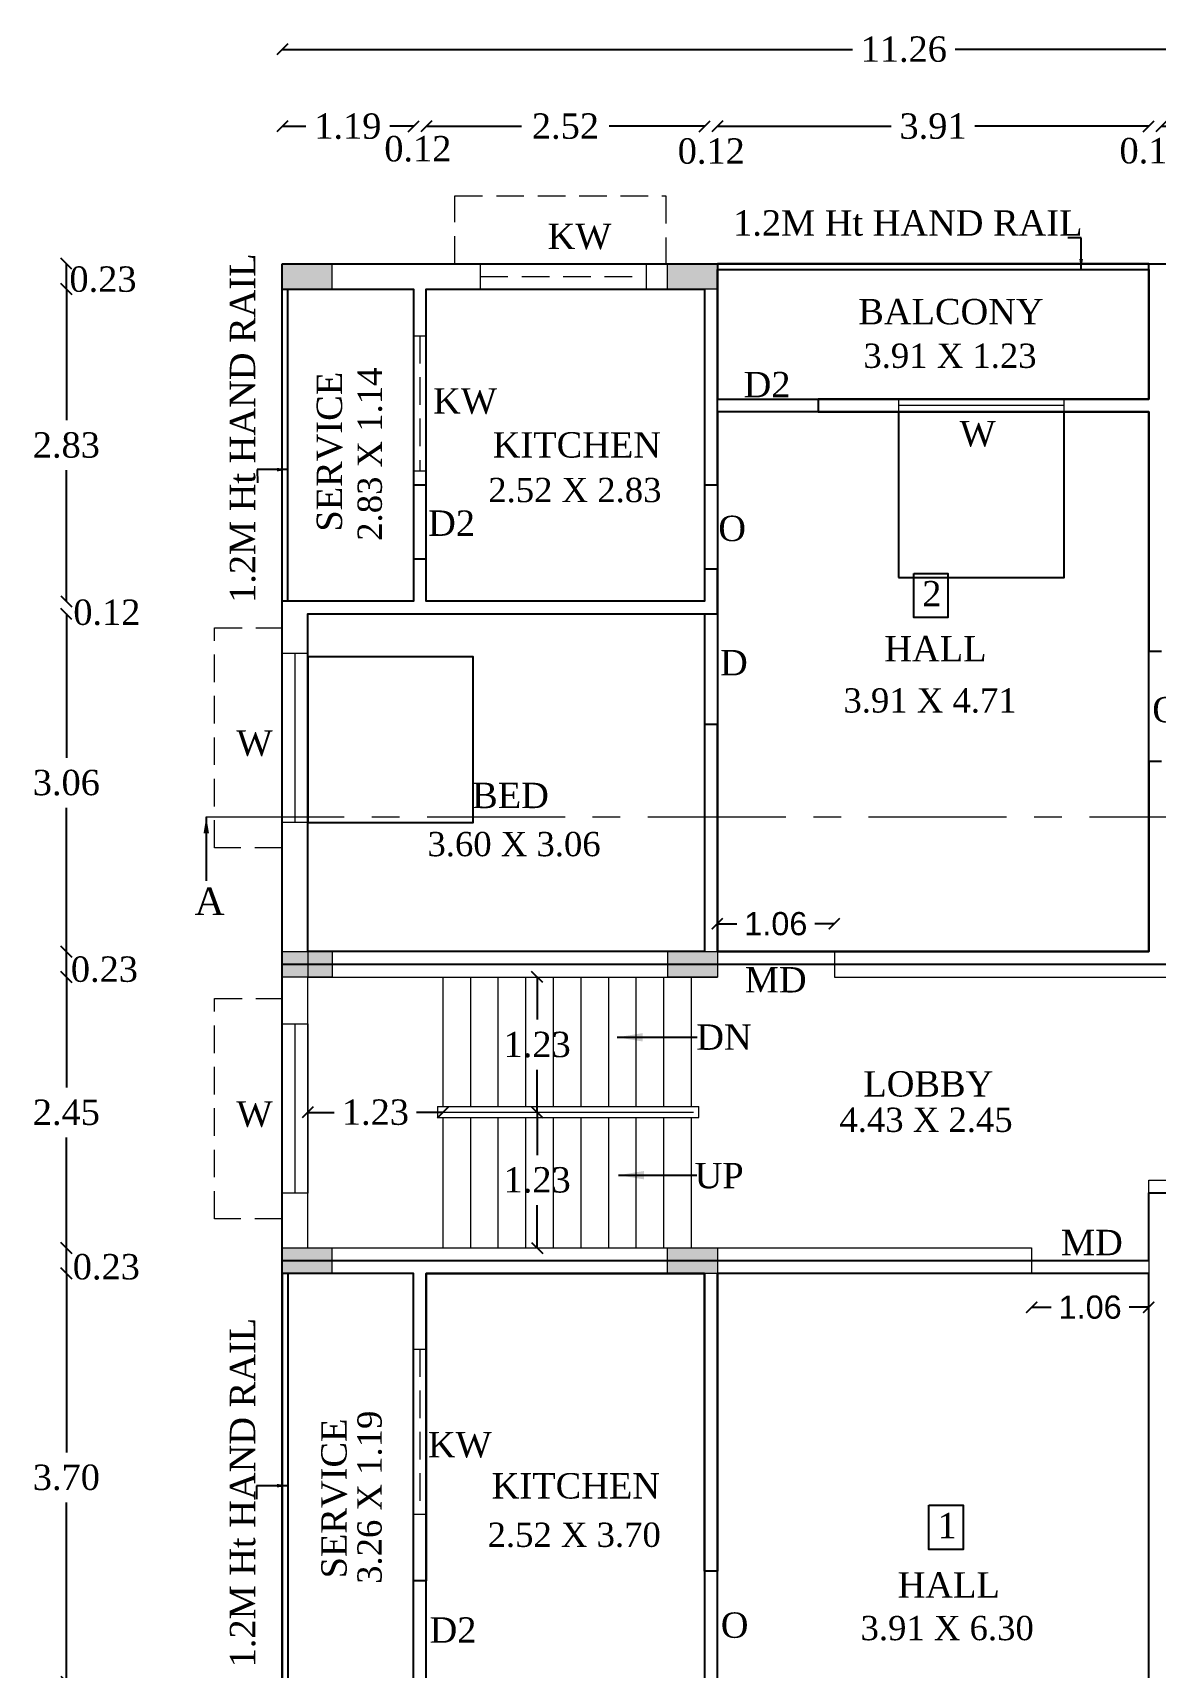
# Model space of a CAD drawing. Header units: metres. Extents: x -132 to 144, y -80 to -15.
# Drawn here: x -63.03 to -52.86, y -71.71 to -56.91 of the extents above; entities that cross this region are included whole.
import ezdxf
from ezdxf.enums import TextEntityAlignment as Align

# ---------------------------------------------------------------- set-up
doc = ezdxf.new("R2010")
doc.units = ezdxf.units.M
doc.header["$MEASUREMENT"] = 0
doc.header["$PDMODE"] = 3
doc.linetypes.add('CENTER', pattern=[2, 1.25, -0.25, 0.25, -0.25])
doc.linetypes.add('HIDDEN', pattern=[0.375, 0.25, -0.125])
doc.layers.get('0').update_dxf_attribs({"lineweight": 5})
doc.layers.get('DEFPOINTS').update_dxf_attribs({"lineweight": 5})
for name, color, linetype, lineweight in [('BLK_1_FLR_1_ACROOM_4_LIGHT_VENTILATION_2', 232, 'Continuous', 0), ('BLK_1_FLR_1_KITCHEN', 163, 'Continuous', 0), ('BLK_1_FLR_1_REGULAR_ROOM_3', 117, 'Continuous', 60)]:
    doc.layers.add(name, color=color, linetype=linetype, lineweight=lineweight)
for name, color, linetype in [('BLK_1_FLR_1_BLT_UP_AREA', 1, 'Continuous'), ('BLK_1_FLR_1_CARPET_AREA', 10, 'Continuous'), ('BLK_1_FLR_1_EXIT_WIDTH_DOOR', 2, 'Continuous'), ('BLK_1_FLR_1_UNITFA_1', 234, 'Continuous'), ('BLK_1_PROJECTED_BALCONY', 5, 'Continuous')]:
    doc.layers.add(name, color=color, linetype=linetype)
doc.styles.add('Isa-', font='times.ttf')
doc.styles.get("Standard").update_dxf_attribs({"font": 'arial.ttf'})
doc.styles.add('STYLE2', font='times.ttf')
doc.dimstyles.new('Copy of ISO-25', dxfattribs={"dimscale": 0, "dimtxt": 0.23, "dimasz": 0.1, "dimexe": 1.25, "dimexo": 0.625, "dimgap": 0.11, "dimtad": 0, "dimtih": 1, "dimtoh": 1, "dimzin": 1, "dimdsep": 46, "dimtxsty": 'STYLE2', "dimblk": 'OBLIQUE', "dimcen": 0, "dimse1": 1, "dimse2": 1, "dimclrd": 1, "dimclrt": 3, "dimadec": 0, "dimazin": 2, "dimtfac": 1, "dimtix": 1, "dimtofl": 0, "dimtmove": 0, "dimatfit": 3, "dimfxl": 0, "dimtolj": 1, "dimarcsym": 0})
doc.dimstyles.new('ISO-25', dxfattribs={"dimscale": 0, "dimtxt": 0.23, "dimasz": 0.15, "dimexe": 1.25, "dimexo": 0.625, "dimgap": 0.11, "dimtad": 0, "dimtih": 1, "dimtoh": 1, "dimzin": 1, "dimdsep": 46, "dimtxsty": 'STYLE2', "dimblk": 'OBLIQUE', "dimcen": 0, "dimse1": 1, "dimse2": 1, "dimclrd": 1, "dimclrt": 3, "dimadec": 0, "dimazin": 2, "dimtfac": 1, "dimtix": 1, "dimtofl": 0, "dimtmove": 0, "dimatfit": 3, "dimfxl": 0, "dimtolj": 1, "dimarcsym": 0})
doc.dimstyles.new('STANDARD$0', dxfattribs={"dimtxt": 0.5, "dimasz": 0.1, "dimexe": 2, "dimexo": 2, "dimgap": 0, "dimtad": 0, "dimzin": 0, "dimdsep": 46, "dimtxsty": 'Standard', "dimblk": 'OBLIQUE', "dimcen": -0.0625, "dimse1": 1, "dimse2": 1, "dimclrd": 3, "dimclre": 9, "dimadec": 0, "dimazin": 0, "dimtfac": 1, "dimtix": 1, "dimtofl": 0, "dimtmove": 2, "dimatfit": 3, "dimldrblk": 'OBLIQUE', "dimfxl": 0, "dimtolj": 1, "dimtzin": 0, "dimarcsym": 0})

# ---------------------------------------------------------------- blocks, each defined once
blk = doc.blocks.new('_Oblique')
at = {"color": 0, "linetype": 'ByBlock', "lineweight": -2}
blk.add_line((-0.5, -0.5), (0.5, 0.5), dxfattribs=at)
blk = doc.blocks.new('*D25')
at = {"color": 1, "lineweight": -2}
for p, q in [((-58.458, -65.457), (-58.458, -65.842)), ((-58.458, -66.682), (-58.458, -66.297))]:
    blk.add_line(p, q, dxfattribs=at)
at = {"layer": 'DEFPOINTS', "color": 0}
for p in [(-58.665, -65.457), (-58.665, -66.682), (-58.458, -66.682)]:
    blk.add_point(p, dxfattribs=at)
at = {"color": 1, "lineweight": -2, "xscale": 0.1, "yscale": 0.1, "zscale": 0.1}
for p, rotation in [((-58.458, -65.457), 90), ((-58.458, -66.682), 270)]:
    blk.add_blockref('_Oblique', p, dxfattribs=dict(at, rotation=rotation))
at = {"color": 3, "lineweight": -3, "insert": (-58.458, -66.07), "char_height": 0.23, "attachment_point": 5, "style": 'STYLE2'}
blk.add_mtext('\\A1;1.23', dxfattribs=at)
blk = doc.blocks.new('*D123')
at = {"color": 1, "lineweight": -2}
for p, q in [((-58.458, -66.682), (-58.458, -67.069)), ((-58.458, -67.911), (-58.458, -67.524))]:
    blk.add_line(p, q, dxfattribs=at)
at = {"layer": 'DEFPOINTS', "color": 0}
for p in [(-58.458, -66.682), (-58.458, -67.911), (-58.415, -67.911)]:
    blk.add_point(p, dxfattribs=at)
at = {"color": 1, "lineweight": -2, "xscale": 0.1, "yscale": 0.1, "zscale": 0.1}
for p, rotation in [((-58.458, -66.682), 90), ((-58.458, -67.911), 270)]:
    blk.add_blockref('_Oblique', p, dxfattribs=dict(at, rotation=rotation))
at = {"color": 3, "lineweight": -3, "insert": (-58.458, -67.296), "char_height": 0.23, "attachment_point": 5, "style": 'STYLE2'}
blk.add_mtext('\\A1;1.23', dxfattribs=at)
blk = doc.blocks.new('*D124')
at = {"color": 1, "lineweight": -2}
for p, q in [((-60.537, -66.683), (-60.297, -66.683)), ((-59.31, -66.683), (-59.55, -66.683))]:
    blk.add_line(p, q, dxfattribs=at)
at = {"layer": 'DEFPOINTS', "color": 0}
for p in [(-60.537, -66.683), (-60.537, -66.684), (-59.31, -67.911)]:
    blk.add_point(p, dxfattribs=at)
at = {"color": 1, "lineweight": -2, "xscale": 0.1, "yscale": 0.1, "zscale": 0.1, "rotation": 180}
blk.add_blockref('_Oblique', (-60.537, -66.683), dxfattribs=at)
at = {"color": 1, "lineweight": -2, "xscale": 0.1, "yscale": 0.1, "zscale": 0.1}
blk.add_blockref('_Oblique', (-59.31, -66.683), dxfattribs=at)
at = {"color": 3, "lineweight": -3, "insert": (-59.923, -66.683), "char_height": 0.23, "attachment_point": 5, "style": 'STYLE2'}
blk.add_mtext('\\A1;1.23', dxfattribs=at)
blk = doc.blocks.new('*D26')
at = {"color": 1, "lineweight": -2}
for p, q in [((-59.463, -57.753), (-58.599, -57.753)), ((-56.941, -57.753), (-57.806, -57.753))]:
    blk.add_line(p, q, dxfattribs=at)
at = {"layer": 'DEFPOINTS', "color": 0}
for p in [(-56.941, -57.753), (-59.463, -59.227), (-56.941, -59.227)]:
    blk.add_point(p, dxfattribs=at)
at = {"color": 1, "lineweight": -2, "xscale": 0.1, "yscale": 0.1, "zscale": 0.1, "rotation": 180}
blk.add_blockref('_Oblique', (-59.463, -57.753), dxfattribs=at)
at = {"color": 1, "lineweight": -2, "xscale": 0.1, "yscale": 0.1, "zscale": 0.1}
blk.add_blockref('_Oblique', (-56.941, -57.753), dxfattribs=at)
at = {"color": 3, "insert": (-58.202, -57.753), "char_height": 0.23, "attachment_point": 5, "style": 'STYLE2'}
blk.add_mtext('\\A1;2.52', dxfattribs=at)
blk = doc.blocks.new('*D27')
at = {"color": 1, "lineweight": -2}
for p, q in [((-56.941, -57.753), (-57.041, -57.753)), ((-56.826, -57.753), (-56.726, -57.753))]:
    blk.add_line(p, q, dxfattribs=at)
at = {"layer": 'DEFPOINTS', "color": 0}
for p in [(-56.826, -57.753), (-56.941, -59.227), (-56.826, -59.227)]:
    blk.add_point(p, dxfattribs=at)
at = {"color": 1, "lineweight": -2, "xscale": 0.1, "yscale": 0.1, "zscale": 0.1}
blk.add_blockref('_Oblique', (-56.941, -57.753), dxfattribs=at)
at = {"color": 1, "lineweight": -2, "xscale": 0.1, "yscale": 0.1, "zscale": 0.1, "rotation": 180}
blk.add_blockref('_Oblique', (-56.826, -57.753), dxfattribs=at)
at = {"color": 3, "insert": (-56.881, -57.979), "char_height": 0.23, "attachment_point": 5, "style": 'STYLE2'}
blk.add_mtext('\\A1;0.12', dxfattribs=at)
blk = doc.blocks.new('*D28')
at = {"color": 1, "lineweight": -2}
for p, q in [((-56.826, -57.753), (-55.252, -57.753)), ((-52.919, -57.753), (-54.493, -57.753))]:
    blk.add_line(p, q, dxfattribs=at)
at = {"layer": 'DEFPOINTS', "color": 0}
for p in [(-52.919, -57.753), (-56.826, -59.297), (-52.919, -59.227)]:
    blk.add_point(p, dxfattribs=at)
at = {"color": 1, "lineweight": -2, "xscale": 0.1, "yscale": 0.1, "zscale": 0.1, "rotation": 180}
blk.add_blockref('_Oblique', (-56.826, -57.753), dxfattribs=at)
at = {"color": 1, "lineweight": -2, "xscale": 0.1, "yscale": 0.1, "zscale": 0.1}
blk.add_blockref('_Oblique', (-52.919, -57.753), dxfattribs=at)
at = {"color": 3, "insert": (-54.872, -57.753), "char_height": 0.23, "attachment_point": 5, "style": 'STYLE2'}
blk.add_mtext('\\A1;3.91', dxfattribs=at)
blk = doc.blocks.new('*D29')
at = {"color": 1, "lineweight": -2}
for p, q in [((-52.919, -57.753), (-53.019, -57.753)), ((-52.804, -57.753), (-52.704, -57.753))]:
    blk.add_line(p, q, dxfattribs=at)
at = {"layer": 'DEFPOINTS', "color": 0}
for p in [(-52.804, -57.753), (-52.919, -59.227), (-52.804, -59.227)]:
    blk.add_point(p, dxfattribs=at)
at = {"color": 1, "lineweight": -2, "xscale": 0.1, "yscale": 0.1, "zscale": 0.1}
blk.add_blockref('_Oblique', (-52.919, -57.753), dxfattribs=at)
at = {"color": 1, "lineweight": -2, "xscale": 0.1, "yscale": 0.1, "zscale": 0.1, "rotation": 180}
blk.add_blockref('_Oblique', (-52.804, -57.753), dxfattribs=at)
at = {"color": 3, "insert": (-52.879, -57.976), "char_height": 0.23, "attachment_point": 5, "style": 'STYLE2'}
blk.add_mtext('\\A1;0.12', dxfattribs=at)
blk = doc.blocks.new('*D59')
at = {"color": 1, "lineweight": -2}
for p, q in [((-62.723, -68.141), (-62.723, -69.762)), ((-62.723, -71.838), (-62.723, -70.217))]:
    blk.add_line(p, q, dxfattribs=at)
at = {"layer": 'DEFPOINTS', "color": 0}
for p in [(-62.723, -68.141), (-59.956, -68.141), (-60.073, -71.838)]:
    blk.add_point(p, dxfattribs=at)
at = {"color": 1, "lineweight": -2, "xscale": 0.1, "yscale": 0.1, "zscale": 0.1}
for p, rotation in [((-62.723, -68.141), 90), ((-62.723, -71.838), 270)]:
    blk.add_blockref('_Oblique', p, dxfattribs=dict(at, rotation=rotation))
at = {"color": 3, "insert": (-62.723, -69.99), "char_height": 0.23, "attachment_point": 5, "style": 'STYLE2'}
blk.add_mtext('\\A1;3.70', dxfattribs=at)
blk = doc.blocks.new('*D60')
at = {"color": 1, "lineweight": -2}
blk.add_line((-62.723, -68.141), (-62.723, -67.911), dxfattribs=at)
at = {"layer": 'DEFPOINTS', "color": 0}
for p in [(-62.723, -67.911), (-60.071, -67.911), (-60.071, -68.141)]:
    blk.add_point(p, dxfattribs=at)
at = {"color": 1, "lineweight": -2, "xscale": 0.1, "yscale": 0.1, "zscale": 0.1}
for p, rotation in [((-62.723, -67.911), 90), ((-62.723, -68.141), 270)]:
    blk.add_blockref('_Oblique', p, dxfattribs=dict(at, rotation=rotation))
at = {"color": 3, "insert": (-62.361, -68.083), "char_height": 0.23, "attachment_point": 5, "style": 'STYLE2'}
blk.add_mtext('\\A1;0.23', dxfattribs=at)
blk = doc.blocks.new('*D61')
at = {"color": 1, "lineweight": -2}
for p, q in [((-62.723, -65.457), (-62.723, -66.457)), ((-62.723, -67.911), (-62.723, -66.911))]:
    blk.add_line(p, q, dxfattribs=at)
at = {"layer": 'DEFPOINTS', "color": 0}
for p in [(-62.723, -65.457), (-60.202, -65.457), (-59.987, -67.911)]:
    blk.add_point(p, dxfattribs=at)
at = {"color": 1, "lineweight": -2, "xscale": 0.1, "yscale": 0.1, "zscale": 0.1}
for p, rotation in [((-62.723, -65.457), 90), ((-62.723, -67.911), 270)]:
    blk.add_blockref('_Oblique', p, dxfattribs=dict(at, rotation=rotation))
at = {"color": 3, "insert": (-62.723, -66.684), "char_height": 0.23, "attachment_point": 5, "style": 'STYLE2'}
blk.add_mtext('\\A1;2.45', dxfattribs=at)
blk = doc.blocks.new('*D62')
at = {"color": 1, "lineweight": -2}
blk.add_line((-62.723, -65.457), (-62.723, -65.227), dxfattribs=at)
at = {"layer": 'DEFPOINTS', "color": 0}
for p in [(-62.723, -65.227), (-60.081, -65.227), (-60.081, -65.457)]:
    blk.add_point(p, dxfattribs=at)
at = {"color": 1, "lineweight": -2, "xscale": 0.1, "yscale": 0.1, "zscale": 0.1}
for p, rotation in [((-62.723, -65.227), 90), ((-62.723, -65.457), 270)]:
    blk.add_blockref('_Oblique', p, dxfattribs=dict(at, rotation=rotation))
at = {"color": 3, "insert": (-62.378, -65.388), "char_height": 0.23, "attachment_point": 5, "style": 'STYLE2'}
blk.add_mtext('\\A1;0.23', dxfattribs=at)
blk = doc.blocks.new('*D63')
at = {"color": 1, "lineweight": -2}
for p, q in [((-62.723, -62.169), (-62.723, -63.471)), ((-62.723, -65.227), (-62.723, -63.925))]:
    blk.add_line(p, q, dxfattribs=at)
at = {"layer": 'DEFPOINTS', "color": 0}
for p in [(-62.723, -62.169), (-60.081, -62.169), (-60.23, -65.227)]:
    blk.add_point(p, dxfattribs=at)
at = {"color": 1, "lineweight": -2, "xscale": 0.1, "yscale": 0.1, "zscale": 0.1}
for p, rotation in [((-62.723, -62.169), 90), ((-62.723, -65.227), 270)]:
    blk.add_blockref('_Oblique', p, dxfattribs=dict(at, rotation=rotation))
at = {"color": 3, "insert": (-62.723, -63.698), "char_height": 0.23, "attachment_point": 5, "style": 'STYLE2'}
blk.add_mtext('\\A1;3.06', dxfattribs=at)
blk = doc.blocks.new('*D64')
at = {"color": 1, "lineweight": -2}
for p, q in [((-62.723, -59.227), (-62.723, -60.413)), ((-62.723, -62.054), (-62.723, -60.868))]:
    blk.add_line(p, q, dxfattribs=at)
at = {"layer": 'DEFPOINTS', "color": 0}
for p in [(-62.723, -59.227), (-60.267, -59.227), (-60.267, -62.054)]:
    blk.add_point(p, dxfattribs=at)
at = {"color": 1, "lineweight": -2, "xscale": 0.1, "yscale": 0.1, "zscale": 0.1}
for p, rotation in [((-62.723, -59.227), 90), ((-62.723, -62.054), 270)]:
    blk.add_blockref('_Oblique', p, dxfattribs=dict(at, rotation=rotation))
at = {"color": 3, "insert": (-62.723, -60.641), "char_height": 0.23, "attachment_point": 5, "style": 'STYLE2'}
blk.add_mtext('\\A1;2.83', dxfattribs=at)
blk = doc.blocks.new('*D65')
at = {"color": 1, "lineweight": -2}
for p, q in [((-62.723, -62.054), (-62.723, -61.954)), ((-62.723, -62.169), (-62.723, -62.269))]:
    blk.add_line(p, q, dxfattribs=at)
at = {"layer": 'DEFPOINTS', "color": 0}
for p in [(-62.723, -62.054), (-60.384, -62.054), (-60.384, -62.169)]:
    blk.add_point(p, dxfattribs=at)
at = {"color": 1, "lineweight": -2, "xscale": 0.1, "yscale": 0.1, "zscale": 0.1}
for p, rotation in [((-62.723, -62.054), 270), ((-62.723, -62.169), 90)]:
    blk.add_blockref('_Oblique', p, dxfattribs=dict(at, rotation=rotation))
at = {"color": 3, "insert": (-62.356, -62.156), "char_height": 0.23, "attachment_point": 5, "style": 'STYLE2'}
blk.add_mtext('\\A1;0.12', dxfattribs=at)
blk = doc.blocks.new('*D66')
at = {"color": 1, "lineweight": -2}
blk.add_line((-62.723, -59.227), (-62.723, -58.997), dxfattribs=at)
at = {"layer": 'DEFPOINTS', "color": 0}
for p in [(-62.723, -58.997), (-60.173, -58.997), (-60.173, -59.227)]:
    blk.add_point(p, dxfattribs=at)
at = {"color": 1, "lineweight": -2, "xscale": 0.1, "yscale": 0.1, "zscale": 0.1}
for p, rotation in [((-62.723, -58.997), 90), ((-62.723, -59.227), 270)]:
    blk.add_blockref('_Oblique', p, dxfattribs=dict(at, rotation=rotation))
at = {"color": 3, "insert": (-62.391, -59.139), "char_height": 0.23, "attachment_point": 5, "style": 'STYLE2'}
blk.add_mtext('\\A1;0.23', dxfattribs=at)
blk = doc.blocks.new('*D67')
at = {"color": 1, "lineweight": -2}
for p, q in [((-60.767, -57.056), (-55.602, -57.056)), ((-49.507, -57.056), (-54.671, -57.056))]:
    blk.add_line(p, q, dxfattribs=at)
at = {"layer": 'DEFPOINTS', "color": 0}
for p in [(-49.507, -57.056), (-60.767, -58.997), (-49.507, -58.997)]:
    blk.add_point(p, dxfattribs=at)
at = {"color": 1, "lineweight": -2, "xscale": 0.1, "yscale": 0.1, "zscale": 0.1, "rotation": 180}
blk.add_blockref('_Oblique', (-60.767, -57.056), dxfattribs=at)
at = {"color": 1, "lineweight": -2, "xscale": 0.1, "yscale": 0.1, "zscale": 0.1}
blk.add_blockref('_Oblique', (-49.507, -57.056), dxfattribs=at)
at = {"color": 3, "insert": (-55.137, -57.056), "char_height": 0.23, "attachment_point": 5, "style": 'STYLE2'}
blk.add_mtext('\\A1;11.26', dxfattribs=at)
blk = doc.blocks.new('*D125')
at = {"color": 1, "linetype": 'Continuous', "lineweight": -2}
for p, q in [((-59.578, -57.753), (-59.678, -57.753)), ((-59.463, -57.753), (-59.363, -57.753))]:
    blk.add_line(p, q, dxfattribs=at)
at = {"layer": 'DEFPOINTS', "color": 0}
for p in [(-59.463, -57.753), (-59.578, -59.227), (-59.463, -59.227)]:
    blk.add_point(p, dxfattribs=at)
at = {"color": 1, "lineweight": -2, "xscale": 0.1, "yscale": 0.1, "zscale": 0.1}
blk.add_blockref('_Oblique', (-59.578, -57.753), dxfattribs=at)
at = {"color": 1, "lineweight": -2, "xscale": 0.1, "yscale": 0.1, "zscale": 0.1, "rotation": 180}
blk.add_blockref('_Oblique', (-59.463, -57.753), dxfattribs=at)
at = {"color": 3, "insert": (-59.539, -57.958), "char_height": 0.23, "attachment_point": 5, "style": 'STYLE2'}
blk.add_mtext('\\A1;0.12', dxfattribs=at)
blk = doc.blocks.new('*D126')
at = {"color": 1, "linetype": 'Continuous', "lineweight": -2}
for p, q in [((-60.767, -57.753), (-60.553, -57.753)), ((-59.578, -57.753), (-59.793, -57.753))]:
    blk.add_line(p, q, dxfattribs=at)
at = {"layer": 'DEFPOINTS', "color": 0}
for p in [(-60.767, -57.753), (-60.767, -59.227), (-59.578, -59.227)]:
    blk.add_point(p, dxfattribs=at)
at = {"color": 1, "lineweight": -2, "xscale": 0.1, "yscale": 0.1, "zscale": 0.1, "rotation": 180}
blk.add_blockref('_Oblique', (-60.767, -57.753), dxfattribs=at)
at = {"color": 1, "lineweight": -2, "xscale": 0.1, "yscale": 0.1, "zscale": 0.1}
blk.add_blockref('_Oblique', (-59.578, -57.753), dxfattribs=at)
at = {"color": 3, "insert": (-60.173, -57.753), "char_height": 0.23, "attachment_point": 5, "style": 'STYLE2'}
blk.add_mtext('\\A1;1.19', dxfattribs=at)
blk = doc.blocks.new('_ARCHTICK')
at = {"color": 0, "linetype": 'ByBlock', "const_width": 0.15}
blk.add_lwpolyline([(-0.5, -0.5), (0.5, 0.5)], dxfattribs=at)
blk = doc.blocks.new('*D170')
at = {"layer": 'BLK_1_FLR_1_EXIT_WIDTH_DOOR', "lineweight": -2}
for p, q in [((-56.826, -64.975), (-56.649, -64.975)), ((-55.766, -64.975), (-55.943, -64.975))]:
    blk.add_line(p, q, dxfattribs=at)
at = {"layer": 'DEFPOINTS', "color": 0}
for p in [(-55.766, -64.975), (-56.826, -65.227), (-55.766, -65.227)]:
    blk.add_point(p, dxfattribs=at)
at = {"layer": 'BLK_1_FLR_1_EXIT_WIDTH_DOOR', "lineweight": -2, "xscale": 0.1, "yscale": 0.1, "zscale": 0.1, "rotation": 180}
blk.add_blockref('_ARCHTICK', (-56.826, -64.975), dxfattribs=at)
at = {"layer": 'BLK_1_FLR_1_EXIT_WIDTH_DOOR', "lineweight": -2, "xscale": 0.1, "yscale": 0.1, "zscale": 0.1}
blk.add_blockref('_ARCHTICK', (-55.766, -64.975), dxfattribs=at)
at = {"layer": 'BLK_1_FLR_1_EXIT_WIDTH_DOOR', "color": 0, "lineweight": -3, "insert": (-56.296, -64.975), "char_height": 0.21, "attachment_point": 5}
blk.add_mtext('\\A1;1.06', dxfattribs=at)
blk = doc.blocks.new('*D171')
at = {"layer": 'BLK_1_FLR_1_EXIT_WIDTH_DOOR', "lineweight": -2}
for p, q in [((-53.979, -68.448), (-53.801, -68.448)), ((-52.919, -68.448), (-53.096, -68.448))]:
    blk.add_line(p, q, dxfattribs=at)
at = {"layer": 'DEFPOINTS', "color": 0}
for p in [(-53.979, -68.141), (-52.919, -68.141), (-52.919, -68.448)]:
    blk.add_point(p, dxfattribs=at)
at = {"layer": 'BLK_1_FLR_1_EXIT_WIDTH_DOOR', "lineweight": -2, "xscale": 0.1, "yscale": 0.1, "zscale": 0.1, "rotation": 180}
blk.add_blockref('_ARCHTICK', (-53.979, -68.448), dxfattribs=at)
at = {"layer": 'BLK_1_FLR_1_EXIT_WIDTH_DOOR', "lineweight": -2, "xscale": 0.1, "yscale": 0.1, "zscale": 0.1}
blk.add_blockref('_ARCHTICK', (-52.919, -68.448), dxfattribs=at)
at = {"layer": 'BLK_1_FLR_1_EXIT_WIDTH_DOOR', "color": 0, "lineweight": -3, "insert": (-53.449, -68.448), "char_height": 0.21, "attachment_point": 5}
blk.add_mtext('\\A1;1.06', dxfattribs=at)

msp = doc.modelspace()

# ---------------------------------------------------------------- hatches: boundary and pattern name
for points in [[(-60.76679, -58.99727), (-60.76679, -59.22727), (-60.31679, -59.22727), (-60.31679, -58.99727)], [(-57.27597, -58.99727), (-57.27597, -59.22727), (-56.82597, -59.22727), (-56.82597, -58.99727)], [(-60.7666, -65.22727), (-60.7666, -65.45727), (-60.3166, -65.45727), (-60.3166, -65.22727)], [(-57.27578, -65.22727), (-57.27578, -65.45727), (-56.82578, -65.45727), (-56.82578, -65.22727)], [(-60.76679, -67.91061), (-60.76679, -68.14061), (-60.31679, -68.14061), (-60.31679, -67.91061)], [(-57.27597, -67.91061), (-57.27597, -68.14061), (-56.82597, -68.14061), (-56.82597, -67.91061)]]:
    msp.add_hatch(color=4).paths.add_polyline_path(points)

# ---------------------------------------------------------------- linework, layer by layer
at = {"color": 2}
for p, q in [((-60.76679, -58.99727), (-49.50679, -58.99727)), ((-60.76679, -75.77727), (-60.76679, -58.99727)), ((-53.68539, -60.28144), (-55.18599, -60.28144)), ((-60.65179, -62.52346), (-60.65179, -64.05679)), ((-60.65179, -65.88243), (-60.65179, -67.41577))]:
    msp.add_line(p, q, dxfattribs=at)
for p, q in [((-60.76679, -62.40846), (-60.76679, -58.99727)), ((-60.76679, -58.99727), (-49.50679, -58.99727)), ((-56.82597, -58.99727), (-56.82597, -59.95584)), ((-56.82597, -59.04839), (-52.9187, -59.04839)), ((-52.9187, -60.22394), (-52.9187, -58.99727)), ((-52.9187, -60.22394), (-52.9187, -58.99727)), ((-60.76679, -59.22727), (-59.57845, -59.22727)), ((-60.71567, -62.05377), (-60.71567, -59.22727)), ((-59.57845, -60.9988), (-59.57845, -59.22727)), ((-59.46345, -60.9988), (-59.46345, -59.22727)), ((-59.46345, -59.22727), (-56.94097, -59.22727)), ((-56.94097, -59.22727), (-56.94097, -60.9988)), ((-56.82597, -59.95584), (-56.82597, -60.9988)), ((-55.91269, -60.22394), (-52.9187, -60.22394)), ((-55.91269, -60.22394), (-55.91269, -60.33894)), ((-55.91269, -60.33894), (-52.9187, -60.33894)), ((-52.9187, -62.50561), (-52.9187, -60.33894)), ((-52.9187, -62.50561), (-52.9187, -60.33894)), ((-59.46345, -60.9988), (-59.57845, -60.9988)), ((-56.94097, -60.9988), (-56.82597, -60.9988)), ((-59.57845, -62.05377), (-59.57845, -61.67245)), ((-59.46345, -61.67245), (-59.57845, -61.67245)), ((-59.46345, -62.05377), (-59.46345, -61.67245)), ((-56.94097, -61.76377), (-56.94097, -62.05377)), ((-56.82597, -61.76377), (-56.94097, -61.76377)), ((-56.82597, -61.76377), (-56.82597, -62.05377)), ((-60.76679, -62.05377), (-59.57845, -62.05377)), ((-60.71567, -62.05377), (-59.57845, -62.05377)), ((-60.53679, -65.22727), (-60.53679, -62.16877)), ((-60.53679, -62.16877), (-56.82597, -62.16877)), ((-59.46345, -62.05377), (-56.94097, -62.05377)), ((-59.46345, -62.05377), (-56.94097, -62.05377)), ((-56.82597, -62.05377), (-56.82597, -62.16877)), ((-60.76679, -75.77727), (-60.76679, -62.40846)), ((-52.8037, -62.50561), (-52.9187, -62.50561)), ((-56.94097, -63.16877), (-56.94097, -65.22727)), ((-56.94097, -63.16877), (-56.82597, -63.16877)), ((-56.82578, -63.16877), (-56.82578, -65.45727)), ((-52.9187, -63.69442), (-52.9187, -63.50227)), ((-52.9187, -65.22696), (-52.9187, -63.50227)), ((-52.8037, -63.50227), (-52.9187, -63.50227)), ((-52.9187, -65.22696), (-52.9187, -65.01776)), ((-60.53679, -65.22727), (-56.94097, -65.22727)), ((-55.76597, -65.22727), (-55.76597, -65.45727)), ((-55.76597, -65.22727), (-52.9187, -65.22727)), ((-60.53679, -67.91061), (-60.53679, -65.45727)), ((-60.53679, -65.45727), (-56.82597, -65.45727)), ((-59.31012, -66.63061), (-59.31012, -65.45727)), ((-59.06012, -66.63265), (-59.06012, -65.45727)), ((-58.81012, -66.63248), (-58.81012, -65.45727)), ((-58.56012, -66.6323), (-58.56012, -65.45727)), ((-58.31012, -66.63213), (-58.31012, -65.45727)), ((-58.06012, -66.63195), (-58.06012, -65.45727)), ((-57.81012, -66.63178), (-57.81012, -65.45727)), ((-57.56012, -66.6316), (-57.56012, -65.45727)), ((-57.31012, -66.6316), (-57.31012, -65.45727)), ((-57.06012, -66.63125), (-57.06012, -65.4571)), ((-55.76597, -65.45727), (-51.80345, -65.45727)), ((-59.36012, -66.63061), (-59.36012, -66.73061)), ((-59.36012, -66.63061), (-56.99285, -66.63061)), ((-59.36012, -66.73061), (-56.99285, -66.73061)), ((-59.31012, -66.68227), (-57.04285, -66.68227)), ((-59.31012, -67.91061), (-59.31012, -66.73061)), ((-59.06012, -67.91061), (-59.06012, -66.73488)), ((-58.81012, -67.91061), (-58.81012, -66.7347)), ((-58.56012, -67.91061), (-58.56012, -66.73453)), ((-58.31012, -67.91061), (-58.31012, -66.73435)), ((-58.06012, -67.91061), (-58.06012, -66.73418)), ((-57.81012, -67.91061), (-57.81012, -66.734)), ((-57.56012, -67.91061), (-57.56012, -66.73383)), ((-57.31012, -67.91061), (-57.31012, -66.73383)), ((-57.06012, -67.91043), (-57.06012, -66.73348)), ((-56.99285, -66.73061), (-56.99285, -66.63061)), ((-52.9187, -67.52727), (-52.9187, -67.29727)), ((-52.9187, -67.29727), (-51.72688, -67.29727)), ((-52.9187, -67.52727), (-52.9187, -72.82561)), ((-52.9187, -67.52727), (-52.9187, -67.52727)), ((-60.53679, -67.91061), (-53.9787, -67.91061)), ((-53.9787, -67.91061), (-53.9787, -68.14061)), ((-60.76679, -68.14061), (-59.57845, -68.14061)), ((-60.71567, -71.83846), (-60.71567, -68.14061)), ((-59.57845, -70.92519), (-59.57845, -68.14061)), ((-59.46345, -70.92519), (-59.46345, -68.14061)), ((-59.46345, -68.14061), (-56.94097, -68.14061)), ((-56.94097, -70.83854), (-56.94097, -68.14061)), ((-56.82616, -68.14061), (-53.9787, -68.14061)), ((-56.82597, -70.83854), (-56.82594, -68.14061)), ((-56.82597, -70.83854), (-56.94097, -70.83854)), ((-59.57845, -70.92519), (-59.46345, -70.92519))]:
    msp.add_line(p, q)
at = {"color": 2, "linetype": 'HIDDEN'}
for p, q in [((-58.97268, -59.11227), (-57.46934, -59.11227)), ((-59.52095, -59.65002), (-59.52095, -60.87669)), ((-59.52095, -68.82647), (-59.52095, -70.32314))]:
    msp.add_line(p, q, dxfattribs=at)
at = {"color": 4, "linetype": 'CENTER'}
msp.add_line((-61.4555, -64.00721), (-48.9562, -64.00721), dxfattribs=at)
at = {"color": 4}
for p, q in [((-60.76679, -65.22727), (-60.76679, -65.45727)), ((-60.53679, -65.22727), (-60.53679, -65.45727))]:
    msp.add_line(p, q, dxfattribs=at)
at = {"color": 4, "linetype": 'HIDDEN'}
for points in [[(-59.20268, -58.99727), (-59.20268, -58.38394), (-57.29328, -58.38394), (-57.29328, -58.99727)], [(-60.76679, -64.28679), (-61.38012, -64.28679), (-61.38012, -62.29346), (-60.76679, -62.29346)], [(-60.76679, -67.64577), (-61.38012, -67.64577), (-61.38012, -65.65243), (-60.76679, -65.65243)]]:
    msp.add_lwpolyline(points, dxfattribs=at)
at = {"color": 4}
for points in [[(-60.31679, -58.99727), (-60.31679, -59.22727), (-60.76679, -59.22727), (-60.76679, -58.99727)], [(-56.82597, -58.99727), (-56.82597, -59.22727), (-57.27597, -59.22727), (-57.27597, -58.99727)], [(-60.3166, -65.22727), (-60.3166, -65.45727), (-60.7666, -65.45727), (-60.7666, -65.22727)], [(-56.82578, -65.22727), (-56.82578, -65.45727), (-57.27578, -65.45727), (-57.27578, -65.22727)], [(-60.31679, -67.91061), (-60.31679, -68.14061), (-60.76679, -68.14061), (-60.76679, -67.91061)], [(-56.82597, -67.91061), (-56.82597, -68.14061), (-57.27597, -68.14061), (-57.27597, -67.91061)]]:
    msp.add_lwpolyline(points, close=True, dxfattribs=at)
at = {"color": 2}
msp.add_lwpolyline([(-57.46934, -58.99727), (-57.46934, -59.22727), (-58.97268, -59.22727), (-58.97268, -58.99727)], close=True, dxfattribs=at)
for points in [[(-59.57845, -60.87669), (-59.57845, -59.65002), (-59.46345, -59.65002), (-59.46345, -60.87669), (-59.57845, -60.87669)], [(-55.18599, -60.33894), (-53.68539, -60.33894), (-53.68539, -60.22394), (-55.18599, -60.22394), (-55.18599, -60.33894)], [(-60.76679, -64.05679), (-60.76679, -62.52346), (-60.53679, -62.52346), (-60.53679, -64.05679), (-60.76679, -64.05679)], [(-60.76679, -67.41577), (-60.76679, -65.88243), (-60.53679, -65.88243), (-60.53679, -67.41577), (-60.76679, -67.41577)], [(-59.57845, -70.32314), (-59.57845, -68.82647), (-59.46345, -68.82647), (-59.46345, -70.32314), (-59.57845, -70.32314)]]:
    msp.add_lwpolyline(points, dxfattribs=at)
at = {"color": 104, "lineweight": -3}
for points in [[(-55.04744, -61.80193), (-54.73747, -61.80193), (-54.73747, -62.20166), (-55.04744, -62.20166)], [(-54.90911, -70.24103), (-54.59914, -70.24103), (-54.59914, -70.64076), (-54.90911, -70.64076)]]:
    msp.add_lwpolyline(points, close=True, dxfattribs=at)
at = {"layer": 'BLK_1_FLR_1_ACROOM_4_LIGHT_VENTILATION_2', "lineweight": -3}
for points in [[(-55.18539, -61.83894), (-53.68539, -61.83894), (-53.68539, -60.33894), (-55.18539, -60.33894)], [(-60.53679, -64.05679), (-59.03679, -64.05679), (-59.03679, -62.55679), (-60.53679, -62.55679)]]:
    msp.add_lwpolyline(points, close=True, dxfattribs=at)
at = {"layer": 'BLK_1_FLR_1_BLT_UP_AREA', "color": 3, "lineweight": -3}
msp.add_lwpolyline([(-60.76679, -58.99727), (-49.50679, -58.99727), (-49.50679, -75.77727), (-60.76679, -75.77727)], close=True, dxfattribs=at)
at = {"layer": 'BLK_1_FLR_1_CARPET_AREA', "color": 1}
for points in [[(-52.8037, -63.50408), (-52.9187, -63.50408), (-52.9187, -65.22727), (-55.76597, -65.22727), (-55.99461, -65.22727), (-56.82578, -65.22727), (-56.82578, -63.16877), (-56.94097, -63.16877), (-56.94097, -65.22727), (-60.53679, -65.22727), (-60.53679, -62.16877), (-56.82597, -62.16877), (-56.82597, -61.76377), (-56.94097, -61.76377), (-56.94097, -62.05377), (-59.46345, -62.05377), (-59.46345, -61.67245), (-59.57845, -61.67245), (-59.57845, -62.05377), (-60.71567, -62.05377), (-60.71567, -59.22727), (-59.57845, -59.22727), (-59.57845, -60.9988), (-59.46345, -60.9988), (-59.46345, -59.22727), (-56.94097, -59.22727), (-56.94097, -60.9988), (-56.82597, -60.9988), (-56.82597, -59.04839), (-52.9187, -59.04839), (-52.9187, -60.22394), (-55.91269, -60.22394), (-55.91269, -60.33894), (-52.9187, -60.33894), (-52.9187, -62.50561), (-52.8037, -62.50561)], [(-52.9187, -72.82561), (-52.9187, -68.14061), (-56.82597, -68.14061), (-56.82597, -70.83854), (-56.94097, -70.83854), (-56.94097, -68.14061), (-59.46345, -68.14061), (-59.46345, -70.92519), (-59.57845, -70.92519), (-59.57845, -68.14061), (-60.71567, -68.14061), (-60.71567, -71.83846)]]:
    msp.add_lwpolyline(points, dxfattribs=at)
at = {"layer": 'BLK_1_FLR_1_KITCHEN', "lineweight": -3, "ltscale": 2}
for points in [[(-59.46345, -59.22727), (-56.94097, -59.22727), (-56.94097, -62.05377), (-59.46345, -62.05377)], [(-56.94097, -71.83846), (-59.46345, -71.83846), (-59.46345, -68.14061), (-56.94097, -68.14061)]]:
    msp.add_lwpolyline(points, close=True, dxfattribs=at)
at = {"layer": 'BLK_1_FLR_1_REGULAR_ROOM_3', "color": 1, "lineweight": 25}
for points in [[(-56.82578, -65.22727), (-52.9187, -65.22727), (-52.9187, -60.33894), (-56.82597, -60.33894)], [(-60.53679, -62.16877), (-56.94097, -62.16877), (-56.94097, -65.22727), (-60.53679, -65.22727)], [(-56.82619, -74.43561), (-52.9187, -74.43561), (-52.9187, -68.14061), (-56.82619, -68.14061)]]:
    msp.add_lwpolyline(points, close=True, dxfattribs=at)
at = {"layer": 'BLK_1_FLR_1_UNITFA_1', "lineweight": -3}
for points in [[(-60.76679, -58.99727), (-49.50679, -58.99727), (-49.50679, -65.34227), (-60.7666, -65.34227)], [(-49.50679, -67.41227), (-49.50679, -75.77727), (-60.76679, -75.77727), (-60.76679, -68.02561), (-52.9187, -68.02561), (-52.9187, -68.02561), (-52.9187, -67.52727), (-52.9187, -67.41227)]]:
    msp.add_lwpolyline(points, close=True, dxfattribs=at)
at = {"layer": 'BLK_1_PROJECTED_BALCONY', "color": 5}
for points in [[(-52.9187, -58.99727), (-56.82597, -58.99727), (-56.82597, -60.22394), (-52.9187, -60.22394)], [(-60.76679, -59.22727), (-59.57845, -59.22727), (-59.57845, -62.05377), (-60.76679, -62.05377)], [(-59.57845, -68.14061), (-60.76679, -68.14061), (-60.76679, -71.83846), (-59.57845, -71.83846)]]:
    msp.add_lwpolyline(points, close=True, dxfattribs=at)

# ---------------------------------------------------------------- texts
at = {"color": 51, "lineweight": -3, "style": 'Isa-'}
msp.add_text('1.2M Ht HAND RAIL ', height=0.23, dxfattribs=at).set_placement((-56.68304, -58.7433))
at = {"ltscale": 2, "style": 'Isa-'}
for s, height, p in [('KW', 0.23, (-58.36377, -58.86434)), ('3.91 X 1.23', 0.22, (-55.50329, -59.94045)), ('KW', 0.23, (-59.40076, -60.35464)), ('W', 0.23, (-54.63154, -60.65077)), ('2.52 X 2.83', 0.22, (-58.90118, -61.15638)), ('HALL', 0.23, (-55.31311, -62.59895)), ('3.91 X 4.71', 0.22, (-55.68353, -63.062)), ('W', 0.23, (-61.18252, -63.45324)), ('3.60 X 3.06', 0.22, (-59.45202, -64.36298)), ('W', 0.23, (-61.18252, -66.81221)), ('4.43 X 2.45', 0.22, (-55.72, -66.85977)), ('KW', 0.23, (-59.44822, -69.80722)), ('2.52 X 3.70', 0.22, (-58.90724, -70.6181)), ('HALL', 0.23, (-55.19268, -71.0778)), ('3.91 X 6.30', 0.22, (-55.52861, -71.46283))]:
    msp.add_text(s, height=height, dxfattribs=at).set_placement(p)
at = {"color": 51, "lineweight": -3, "style": 'Isa-'}
for p in [(-61.01245, -62.06898), (-61.01245, -71.70904)]:
    msp.add_text('1.2M Ht HAND RAIL ', height=0.23, rotation=90, dxfattribs=at).set_placement(p)
at = {"color": 181, "ltscale": 2, "style": 'Isa-'}
for s, p in [('BALCONY', (-55.54946, -59.5462)), ('KITCHEN', (-58.86045, -60.75291)), ('BED ', (-59.04699, -63.92761)), ('KITCHEN', (-58.86974, -70.17992))]:
    msp.add_text(s, height=0.23, dxfattribs=at).set_placement(p)
at = {"ltscale": 2, "style": 'Isa-'}
for s, p in [('2.83 X 1.14', (-59.86496, -61.50671)), ('3.26 X 1.19', (-59.86711, -70.95321))]:
    msp.add_text(s, height=0.22, rotation=90, dxfattribs=at).set_placement(p)
at = {"color": 181, "ltscale": 2, "style": 'Isa-'}
for p in [(-60.22572, -61.42371), (-60.1841, -70.90315)]:
    msp.add_text('SERVICE', height=0.23, rotation=90, dxfattribs=at).set_placement(p)
at = {"color": 6, "ltscale": 2, "style": 'Isa-'}
for s, p in [('D2', (-56.5876, -60.20684)), ('D2', (-59.44571, -61.4617)), ('O', (-56.8172, -61.50921)), ('D', (-56.80112, -62.72541)), ('O', (-52.88613, -63.15063)), ('MD', (-56.57699, -65.59695)), ('MD', (-53.71278, -67.97654)), ('D2', (-59.43262, -71.48578)), ('O', (-56.79468, -71.4413))]:
    msp.add_text(s, height=0.23, dxfattribs=at).set_placement(p)
at = {"color": 230, "lineweight": -3, "style": 'Isa-'}
for s, p in [('2', (-54.96973, -62.10069)), ('1', (-54.8314, -70.53979))]:
    msp.add_text(s, height=0.23, dxfattribs=at).set_placement(p)
at = {"color": 4, "lineweight": -3, "style": 'Isa-'}
msp.add_text('A', height=0.25, dxfattribs=at).set_placement((-61.42523, -64.77047), align=Align.MIDDLE_CENTER)
at = {"color": 2, "lineweight": -3, "style": 'Isa-'}
for s, p in [('DN', (-57.01665, -66.11622)), ('UP', (-57.03144, -67.37017))]:
    msp.add_text(s, height=0.23, dxfattribs=at).set_placement(p)
at = {"color": 132, "ltscale": 2, "style": 'Isa-'}
msp.add_text('LOBBY', height=0.23, dxfattribs=at).set_placement((-55.50342, -66.53973))

# ---------------------------------------------------------------- dimensions: what is measured, and where the dimension line sits
at = {"color": 4}
for base, p1, p2, picture, middle in [((-49.50679, -57.05598), (-60.76679, -58.99727), (-49.50679, -58.99727), '*D67', (-55.13679, -57.05598)), ((-56.94078, -57.75304), (-59.46345, -59.22727), (-56.94078, -59.22727), '*D26', (-58.20212, -57.75304)), ((-52.9187, -57.75304), (-56.82597, -59.29679), (-52.9187, -59.22727), '*D28', (-54.87233, -57.75304))]:
    dim = msp.add_linear_dim(base=base, p1=p1, p2=p2, dimstyle='Copy of ISO-25', override={"dimscale": 1}, dxfattribs=at)
    dim.commit()
    dim.dimension.update_dxf_attribs({"geometry": picture, "text_midpoint": middle})
at = {"color": 3}
dim = msp.add_linear_dim(base=(-60.76679, -57.75304), p1=(-59.57845, -59.22727), p2=(-60.76679, -59.22727), dimstyle='Copy of ISO-25', override={"dimscale": 1, "dimfxl": 4, "dimfxlon": 1}, dxfattribs=at)
dim.commit()
dim.dimension.update_dxf_attribs({"geometry": '*D126', "text_midpoint": (-60.17262, -57.75304)})
dim = msp.add_linear_dim(base=(-59.4634523443, -57.7530421091), p1=(-59.5784523443, -59.2272745754), p2=(-59.4634523443, -59.2272745754), dimstyle='Copy of ISO-25', override={"dimscale": 1, "dimtmove": 2, "dimfxl": 4, "dimfxlon": 1}, dxfattribs=at)
dim.commit()
dim.dimension.update_dxf_attribs({"geometry": '*D125', "text_midpoint": (-59.5394429364, -57.9583445931), "dimtype": 160})
at = {"color": 4}
for base, p1, p2, picture, middle in [((-56.8257781171, -57.7530421091), (-56.9407781171, -59.2272745754), (-56.8257781171, -59.2272745754), '*D27', (-56.8812330729, -57.9786228257)), ((-52.8036991852, -57.7530421091), (-52.9186991852, -59.2272745754), (-52.8036991852, -59.2272745754), '*D29', (-52.8794694381, -57.976253828))]:
    dim = msp.add_linear_dim(base=base, p1=p1, p2=p2, dimstyle='Copy of ISO-25', override={"dimscale": 1, "dimtmove": 2}, dxfattribs=at)
    dim.commit()
    dim.dimension.update_dxf_attribs({"geometry": picture, "text_midpoint": middle, "dimtype": 160})
for base, p1, p2, picture, middle in [((-62.72314, -58.99727), (-60.17281, -59.22727), (-60.17281, -58.99727), '*D66', (-62.39147, -59.13874)), ((-62.7231411182, -62.0537706912), (-60.3839862308, -62.1687706912), (-60.3839862308, -62.0537706912), '*D65', (-62.3556055633, -62.1559957171)), ((-62.72314, -65.22727), (-60.08052, -65.45727), (-60.08052, -65.22727), '*D62', (-62.37792, -65.38802)), ((-62.72314, -67.91061), (-60.0709, -68.14061), (-60.0709, -67.91061), '*D60', (-62.36146, -68.08338))]:
    dim = msp.add_linear_dim(base=base, p1=p1, p2=p2, angle=90, dimstyle='Copy of ISO-25', override={"dimscale": 1, "dimtmove": 2}, dxfattribs=at)
    dim.commit()
    dim.dimension.update_dxf_attribs({"geometry": picture, "text_midpoint": middle, "dimtype": 160})
for base, p1, p2, picture, middle in [((-62.72314, -59.22727), (-60.26674, -62.05377), (-60.26674, -59.22727), '*D64', (-62.72314, -60.64052)), ((-62.72314, -62.16877), (-60.22962, -65.22727), (-60.08052, -62.16877), '*D63', (-62.72314, -63.69802)), ((-62.72314, -65.45727), (-59.98655, -67.91061), (-60.20177, -65.45727), '*D61', (-62.72314, -66.68394)), ((-62.72314, -68.14061), (-60.07257, -71.83846), (-59.9564, -68.14061), '*D59', (-62.72314, -69.98953))]:
    dim = msp.add_linear_dim(base=base, p1=p1, p2=p2, angle=90, dimstyle='Copy of ISO-25', override={"dimscale": 1}, dxfattribs=at)
    dim.commit()
    dim.dimension.update_dxf_attribs({"geometry": picture, "text_midpoint": middle})
at = {"lineweight": -3}
for base, p1, p2, picture, middle in [((-58.4577554002, -66.6822745754), (-58.6651149052, -65.4572745754), (-58.6651149052, -66.6822745754), '*D25', (-58.4577554002, -66.0697745754)), ((-58.45776, -67.91061), (-58.45776, -66.68227), (-58.41487, -67.91061), '*D123', (-58.45776, -67.29644))]:
    dim = msp.add_linear_dim(base=base, p1=p1, p2=p2, angle=270, dimstyle='Copy of ISO-25', override={"dimscale": 1}, dxfattribs=at)
    dim.commit()
    dim.dimension.update_dxf_attribs({"geometry": picture, "text_midpoint": middle})
dim = msp.add_linear_dim(base=(-60.53679, -66.68339), p1=(-59.31012, -67.91061), p2=(-60.53679, -66.68394), dimstyle='Copy of ISO-25', override={"dimscale": 1}, dxfattribs=at)
dim.commit()
dim.dimension.update_dxf_attribs({"geometry": '*D124', "text_midpoint": (-59.92345, -66.68339), "dimtype": 160})
at = {"layer": 'BLK_1_FLR_1_EXIT_WIDTH_DOOR', "lineweight": -3}
for base, p1, p2, picture, middle in [((-55.76597, -64.97453), (-56.82578, -65.22727), (-55.76597, -65.22727), '*D170', (-56.29587, -64.97453)), ((-52.9187, -68.44839), (-53.9787, -68.14061), (-52.9187, -68.14061), '*D171', (-53.4487, -68.44839))]:
    dim = msp.add_linear_dim(base=base, p1=p1, p2=p2, dimstyle='STANDARD$0', override={"dimtxt": 0.21, "dimexe": 0.18, "dimexo": 0.0625, "dimgap": 0.09, "dimtih": 1, "dimtoh": 1, "dimblk1": 'ARCHTICK', "dimblk2": 'ARCHTICK', "dimsah": 1, "dimcen": 0.09, "dimclrd": 256, "dimclre": 0, "dimtdec": 4, "dimtix": 0, "dimtmove": 0}, dxfattribs=at)
    dim.commit()
    dim.dimension.update_dxf_attribs({"geometry": picture, "text_midpoint": middle})

# ---------------------------------------------------------------- leaders
at = {"color": 112}
for points in [[(-53.53058, -59.05387), (-53.53058, -58.76358), (-53.65238, -58.7636)], [(-60.71567, -60.86231), (-60.99475, -60.86231), (-60.99292, -60.98082)], [(-60.71567, -70.06393), (-61.00155, -70.06393), (-61.00194, -70.18689)]]:
    msp.add_leader(points, dimstyle='Copy of ISO-25', override={"dimscale": 1, "dimfxl": 1.25}, dxfattribs=at)
at = {"color": 4, "linetype": 'CENTER'}
msp.add_leader([(-61.4555, -64.00721), (-61.4555, -64.58696)], dimstyle='ISO-25', override={"dimscale": 1}, dxfattribs=at)
at = {"lineweight": -3}
for points in [[(-57.73351, -66.00305), (-57.0083, -66.00305)], [(-57.72176, -67.25173), (-57.01257, -67.25173)]]:
    msp.add_leader(points, dimstyle='Copy of ISO-25', override={"dimscale": 1, "dimasz": 0.23}, dxfattribs=at)

doc.saveas('drawing.dxf')
